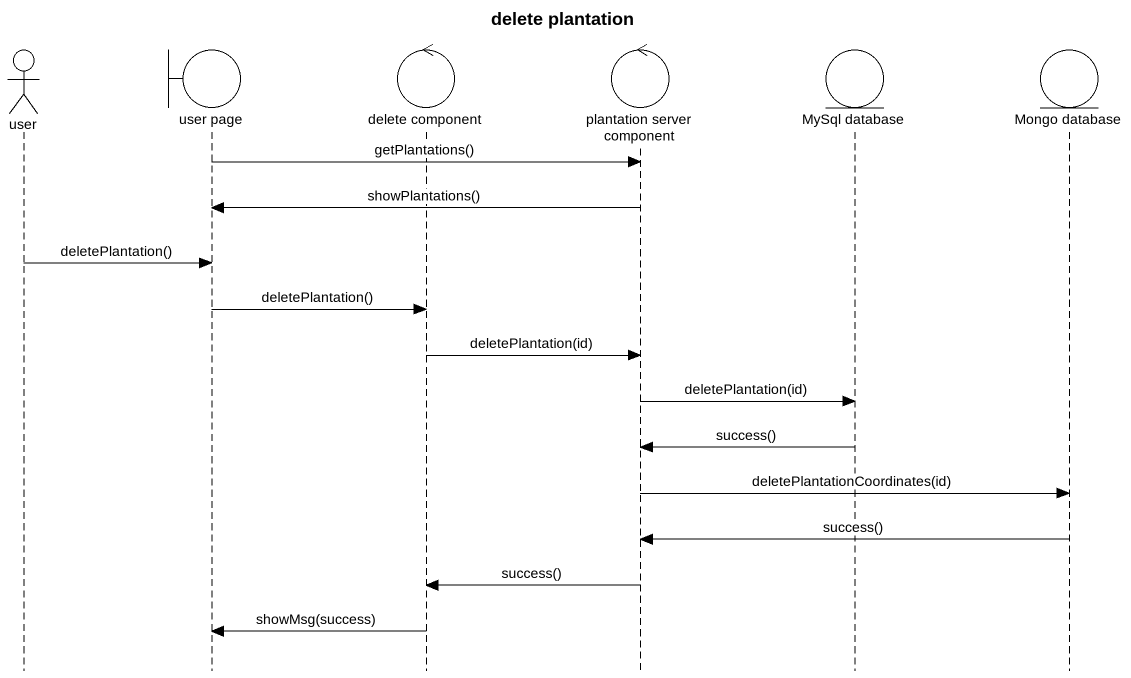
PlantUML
@startuml
title delete plantation
hide footbox
actor user
boundary "user page" as user_page
control "delete component" as delete_component
control "plantation server component" as plantation_server_component
entity "MySql database" as MySql_database
entity "Mongo database" as Mongo_database

user_page -> plantation_server_component : getPlantations()
plantation_server_component -> user_page : showPlantations()
user -> user_page : deletePlantation()
user_page -> delete_component : deletePlantation()
delete_component -> plantation_server_component : deletePlantation(id)
plantation_server_component -> MySql_database : deletePlantation(id)
MySql_database -> plantation_server_component : success()
plantation_server_component -> Mongo_database : deletePlantationCoordinates(id)
Mongo_database -> plantation_server_component : success()
plantation_server_component -> delete_component : success()
delete_component -> user_page : showMsg(success)
@enduml
